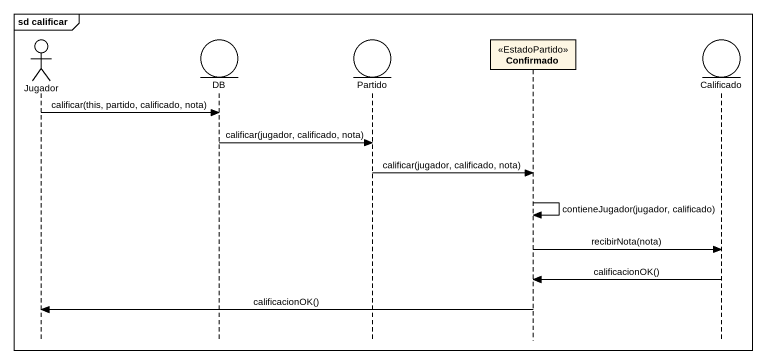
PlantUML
@startuml
mainframe sd calificar
hide footbox
actor Jugador
entity DB
entity Partido
participant Confirmado <<EstadoPartido>>
entity Calificado

Jugador -> DB : calificar(this, partido, calificado, nota)
DB -> Partido : calificar(jugador, calificado, nota)
Partido -> Confirmado : calificar(jugador, calificado, nota)
Confirmado -> Confirmado : contieneJugador(jugador, calificado)
Confirmado -> Calificado : recibirNota(nota)
Calificado -> Confirmado : calificacionOK()
Confirmado -> Jugador : calificacionOK()
@enduml
